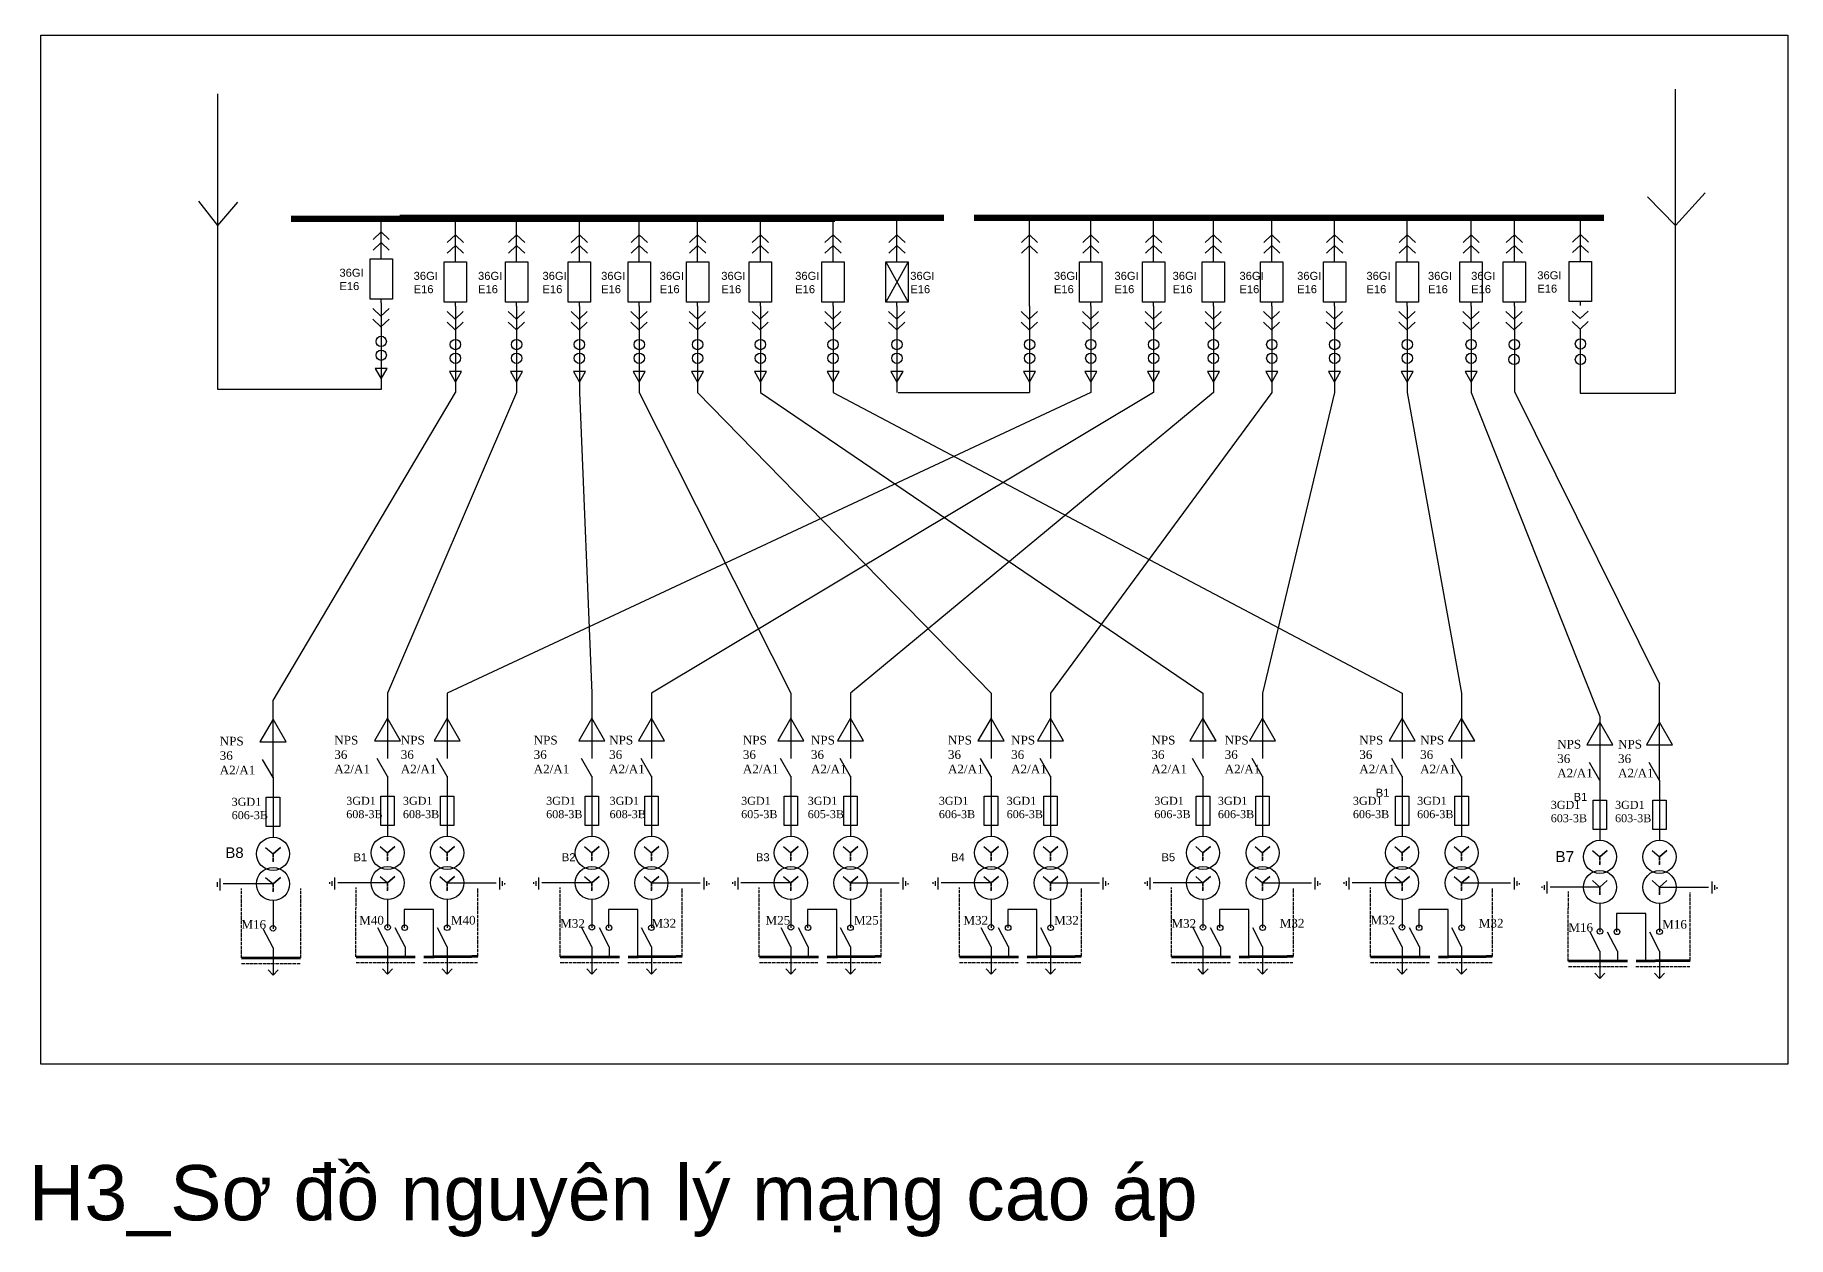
# Model space of a CAD drawing. Header units: inches. Extents: x 3841 to 42180, y -888 to 3732.
# Drawn here: x 15321 to 21514, y -622 to 3622 of the extents above; entities that cross this region are included whole.
import ezdxf

# ---------------------------------------------------------------- set-up
doc = ezdxf.new("R2010")
doc.units = ezdxf.units.IN
doc.header["$MEASUREMENT"] = 0
doc.linetypes.add('ACAD_ISO02W100', pattern=[15, 12, -3])
doc.linetypes.add('JIS_02_1.0', pattern=[2, 1, -1])
doc.layers.add('Layer2', color=1, linetype='JIS_02_1.0', lineweight=0)
doc.styles.get("Standard").update_dxf_attribs({"font": 'arial.ttf'})

msp = doc.modelspace()

# ---------------------------------------------------------------- linework, layer by layer
for p, q in [((15967.3, 3155.6), (15967.3, 3414.2)), ((21117.1, 2357.7), (21117.1, 3430.7)), ((15967.3, 2370.9), (15967.3, 3155.6)), ((15967.3, 2949.8), (15899.6, 3035.1)), ((21117.1, 2949.8), (21017.3, 3050.9)), ((21117.1, 2949.8), (21221.7, 3065.1)), ((15967.3, 2949.8), (16037.9, 3032.1)), ((16544.3, 2831.8), (16544.3, 2973.4)), ((16806.3, 2820.8), (16806.3, 2976.7)), ((17022.7, 2820.8), (17022.7, 2976.7)), ((17244.5, 2820.8), (17244.5, 2976.7)), ((17455.9, 2820.8), (17455.9, 2976.7)), ((17662.1, 2820.8), (17662.1, 2976.7)), ((17883.9, 2820.8), (17883.9, 2976.7)), ((18140.6, 2820.8), (18140.6, 2976.7)), ((18366.4, 2820.8), (18366.4, 2976.7)), ((18834.8, 2664.9), (18834.8, 2976.7)), ((19051.1, 2820.8), (19051.1, 2976.7)), ((19272.9, 2820.8), (19272.9, 2976.7)), ((19484.3, 2820.8), (19484.3, 2976.7)), ((19690.5, 2820.8), (19690.5, 2976.7)), ((19912.4, 2820.8), (19912.4, 2976.7)), ((20169, 2820.8), (20169, 2976.7)), ((20394.8, 2820.8), (20394.8, 2976.7)), ((20547.4, 2820.8), (20547.4, 2976.7)), ((20781, 2822.8), (20781, 2978.7)), ((16544.3, 2927.1), (16515.6, 2900.3)), ((16544.3, 2927.1), (16572.9, 2900.3)), ((16806.3, 2916.1), (16777.7, 2889.3)), ((16806.3, 2916.1), (16835, 2889.3)), ((17022.7, 2916.1), (16994, 2889.3)), ((17022.7, 2916.1), (17051.3, 2889.3)), ((17244.5, 2916.1), (17215.8, 2889.3)), ((17244.5, 2916.1), (17273.1, 2889.3)), ((17455.9, 2916.1), (17427.2, 2889.3)), ((17455.9, 2916.1), (17484.5, 2889.3)), ((17662.1, 2916.1), (17633.5, 2889.3)), ((17662.1, 2916.1), (17690.8, 2889.3)), ((17883.9, 2916.1), (17855.3, 2889.3)), ((17883.9, 2916.1), (17912.6, 2889.3)), ((18140.6, 2916.1), (18112, 2889.3)), ((18140.6, 2916.1), (18169.3, 2889.3)), ((18366.4, 2916.1), (18337.7, 2889.3)), ((18366.4, 2916.1), (18395, 2889.3)), ((18834.8, 2916.1), (18806.1, 2889.3)), ((18834.8, 2916.1), (18863.4, 2889.3)), ((19051.1, 2916.1), (19022.4, 2889.3)), ((19051.1, 2916.1), (19079.7, 2889.3)), ((19272.9, 2916.1), (19244.2, 2889.3)), ((19272.9, 2916.1), (19301.5, 2889.3)), ((19484.3, 2916.1), (19455.7, 2889.3)), ((19484.3, 2916.1), (19513, 2889.3)), ((19690.5, 2916.1), (19661.9, 2889.3)), ((19690.5, 2916.1), (19719.2, 2889.3)), ((19912.4, 2916.1), (19883.7, 2889.3)), ((19912.4, 2916.1), (19941, 2889.3)), ((20169, 2916.1), (20140.4, 2889.3)), ((20169, 2916.1), (20197.7, 2889.3)), ((20394.8, 2916.1), (20366.2, 2889.3)), ((20394.8, 2916.1), (20423.5, 2889.3)), ((20547.4, 2916.1), (20518.8, 2889.3)), ((20547.4, 2916.1), (20576.1, 2889.3)), ((20781, 2918.1), (20752.4, 2891.3)), ((20781, 2918.1), (20809.7, 2891.3)), ((16544.3, 2889.6), (16515.6, 2862.8)), ((16544.3, 2889.6), (16572.9, 2862.8)), ((16806.3, 2878.6), (16777.7, 2851.8)), ((16806.3, 2878.6), (16835, 2851.8)), ((17022.7, 2878.6), (16994, 2851.8)), ((17022.7, 2878.6), (17051.3, 2851.8)), ((17244.5, 2878.6), (17215.8, 2851.8)), ((17244.5, 2878.6), (17273.1, 2851.8)), ((17455.9, 2878.6), (17427.2, 2851.8)), ((17455.9, 2878.6), (17484.5, 2851.8)), ((17662.1, 2878.6), (17633.5, 2851.8)), ((17662.1, 2878.6), (17690.8, 2851.8)), ((17883.9, 2878.6), (17855.3, 2851.8)), ((17883.9, 2878.6), (17912.6, 2851.8)), ((18140.6, 2878.6), (18112, 2851.8)), ((18140.6, 2878.6), (18169.3, 2851.8)), ((18366.4, 2878.6), (18337.7, 2851.8)), ((18366.4, 2878.6), (18395, 2851.8)), ((18834.8, 2878.6), (18806.1, 2851.8)), ((18834.8, 2878.6), (18863.4, 2851.8)), ((19051.1, 2878.6), (19022.4, 2851.8)), ((19051.1, 2878.6), (19079.7, 2851.8)), ((19272.9, 2878.6), (19244.2, 2851.8)), ((19272.9, 2878.6), (19301.5, 2851.8)), ((19484.3, 2878.6), (19455.7, 2851.8)), ((19484.3, 2878.6), (19513, 2851.8)), ((19690.5, 2878.6), (19661.9, 2851.8)), ((19690.5, 2878.6), (19719.2, 2851.8)), ((19912.4, 2878.6), (19883.7, 2851.8)), ((19912.4, 2878.6), (19941, 2851.8)), ((20169, 2878.6), (20140.4, 2851.8)), ((20169, 2878.6), (20197.7, 2851.8)), ((20394.8, 2878.6), (20366.2, 2851.8)), ((20394.8, 2878.6), (20423.5, 2851.8)), ((20547.4, 2878.6), (20518.8, 2851.8)), ((20547.4, 2878.6), (20576.1, 2851.8)), ((20781, 2880.6), (20752.4, 2853.8)), ((20781, 2880.6), (20809.7, 2853.8)), ((18327, 2820.8), (18405.8, 2679.1)), ((18405.8, 2820.8), (18327, 2679.1)), ((16544.3, 2676), (16544.3, 2690.1)), ((16544.3, 2676), (16544.3, 2370.9)), ((16806.3, 2664.9), (16806.3, 2679.1)), ((16806.3, 2664.9), (16806.3, 2359.8)), ((17022.7, 2664.9), (17022.7, 2679.1)), ((17022.7, 2664.9), (17022.7, 2359.8)), ((17244.5, 2664.9), (17244.5, 2679.1)), ((17244.5, 2664.9), (17244.5, 2359.8)), ((17455.9, 2664.9), (17455.9, 2679.1)), ((17455.9, 2664.9), (17455.9, 2359.8)), ((17662.1, 2664.9), (17662.1, 2679.1)), ((17662.1, 2664.9), (17662.1, 2359.8)), ((17883.9, 2664.9), (17883.9, 2679.1)), ((17883.9, 2664.9), (17883.9, 2359.8)), ((18140.6, 2664.9), (18140.6, 2679.1)), ((18140.6, 2664.9), (18140.6, 2359.8)), ((18366.4, 2664.9), (18366.4, 2679.1)), ((18366.4, 2664.9), (18366.4, 2359.8)), ((18834.8, 2664.9), (18834.8, 2359.8)), ((19051.1, 2664.9), (19051.1, 2679.1)), ((19051.1, 2664.9), (19051.1, 2359.8)), ((19272.9, 2664.9), (19272.9, 2679.1)), ((19272.9, 2664.9), (19272.9, 2359.8)), ((19484.3, 2664.9), (19484.3, 2679.1)), ((19484.3, 2664.9), (19484.3, 2359.8)), ((19690.5, 2664.9), (19690.5, 2679.1)), ((19690.5, 2664.9), (19690.5, 2359.8)), ((19912.4, 2664.9), (19912.4, 2679.1)), ((19912.4, 2664.9), (19912.4, 2359.8)), ((20169, 2664.9), (20169, 2679.1)), ((20169, 2664.9), (20169, 2359.8)), ((20394.8, 2664.9), (20394.8, 2679.1)), ((20394.8, 2664.9), (20394.8, 2359.8)), ((20547.4, 2664.9), (20547.4, 2679.1)), ((20547.4, 2664.9), (20547.4, 2363.1)), ((20781, 2667), (20781, 2681.1)), ((16543.4, 2629.9), (16514.7, 2656.7)), ((16543.4, 2592.4), (16514.7, 2619.2)), ((16543.4, 2629.9), (16572, 2656.7)), ((16543.4, 2592.4), (16572, 2619.2)), ((16805.4, 2618.9), (16776.8, 2645.7)), ((16805.4, 2581.4), (16776.8, 2608.2)), ((16805.4, 2618.9), (16834.1, 2645.7)), ((16805.4, 2581.4), (16834.1, 2608.2)), ((17021.8, 2618.9), (16993.1, 2645.7)), ((17021.8, 2581.4), (16993.1, 2608.2)), ((17021.8, 2618.9), (17050.4, 2645.7)), ((17021.8, 2581.4), (17050.4, 2608.2)), ((17243.6, 2618.9), (17214.9, 2645.7)), ((17243.6, 2581.4), (17214.9, 2608.2)), ((17243.6, 2618.9), (17272.2, 2645.7)), ((17243.6, 2581.4), (17272.2, 2608.2)), ((17455, 2618.9), (17426.3, 2645.7)), ((17455, 2581.4), (17426.3, 2608.2)), ((17455, 2618.9), (17483.6, 2645.7)), ((17455, 2581.4), (17483.6, 2608.2)), ((17661.2, 2618.9), (17632.6, 2645.7)), ((17661.2, 2581.4), (17632.6, 2608.2)), ((17661.2, 2618.9), (17689.9, 2645.7)), ((17661.2, 2581.4), (17689.9, 2608.2)), ((17883, 2618.9), (17854.4, 2645.7)), ((17883, 2581.4), (17854.4, 2608.2)), ((17883, 2618.9), (17911.7, 2645.7)), ((17883, 2581.4), (17911.7, 2608.2)), ((18139.7, 2618.9), (18111.1, 2645.7)), ((18139.7, 2581.4), (18111.1, 2608.2)), ((18139.7, 2618.9), (18168.4, 2645.7)), ((18139.7, 2581.4), (18168.4, 2608.2)), ((18365.5, 2618.9), (18336.8, 2645.7)), ((18365.5, 2581.4), (18336.8, 2608.2)), ((18365.5, 2618.9), (18394.1, 2645.7)), ((18365.5, 2581.4), (18394.1, 2608.2)), ((18833.9, 2618.9), (18805.2, 2645.7)), ((18833.9, 2581.4), (18805.2, 2608.2)), ((18833.9, 2618.9), (18862.5, 2645.7)), ((18833.9, 2581.4), (18862.5, 2608.2)), ((19050.2, 2618.9), (19021.5, 2645.7)), ((19050.2, 2581.4), (19021.5, 2608.2)), ((19050.2, 2618.9), (19078.8, 2645.7)), ((19050.2, 2581.4), (19078.8, 2608.2)), ((19272, 2618.9), (19243.3, 2645.7)), ((19272, 2581.4), (19243.3, 2608.2)), ((19272, 2618.9), (19300.6, 2645.7)), ((19272, 2581.4), (19300.6, 2608.2)), ((19483.4, 2618.9), (19454.8, 2645.7)), ((19483.4, 2581.4), (19454.8, 2608.2)), ((19483.4, 2618.9), (19512.1, 2645.7)), ((19483.4, 2581.4), (19512.1, 2608.2)), ((19689.6, 2618.9), (19661, 2645.7)), ((19689.6, 2581.4), (19661, 2608.2)), ((19689.6, 2618.9), (19718.3, 2645.7)), ((19689.6, 2581.4), (19718.3, 2608.2)), ((19911.5, 2618.9), (19882.8, 2645.7)), ((19911.5, 2581.4), (19882.8, 2608.2)), ((19911.5, 2618.9), (19940.1, 2645.7)), ((19911.5, 2581.4), (19940.1, 2608.2)), ((20168.1, 2618.9), (20139.5, 2645.7)), ((20168.1, 2581.4), (20139.5, 2608.2)), ((20168.1, 2618.9), (20196.8, 2645.7)), ((20168.1, 2581.4), (20196.8, 2608.2)), ((20393.9, 2618.9), (20365.3, 2645.7)), ((20393.9, 2581.4), (20365.3, 2608.2)), ((20393.9, 2618.9), (20422.6, 2645.7)), ((20393.9, 2581.4), (20422.6, 2608.2)), ((20546.5, 2618.9), (20517.9, 2645.7)), ((20546.5, 2581.4), (20517.9, 2608.2)), ((20546.5, 2618.9), (20575.2, 2645.7)), ((20546.5, 2581.4), (20575.2, 2608.2)), ((20780.1, 2620.9), (20751.5, 2647.7)), ((20780.1, 2583.4), (20751.5, 2610.2)), ((20780.1, 2620.9), (20808.8, 2647.7)), ((20780.1, 2583.4), (20808.8, 2610.2)), ((20780.1, 2583.4), (20780.1, 2357.7)), ((16544.3, 2370.9), (15967.3, 2370.9)), ((16162.1, 1271.9), (16806.3, 2359.8)), ((17022.7, 2359.8), (16567, 1297.8)), ((19051.1, 2359.8), (16777.5, 1297.8)), ((17244.5, 2359.8), (17288.4, 1297.8)), ((17455.9, 2359.8), (17991.6, 1297.8)), ((19272.9, 2359.8), (17498.9, 1297.8)), ((17662.1, 2359.8), (18698.7, 1297.8)), ((17883.9, 2359.8), (19447.5, 1297.8)), ((18140.6, 2359.8), (20150.8, 1297.8)), ((19484.3, 2359.8), (18202.1, 1297.8)), ((18370.1, 2359.8), (18834.8, 2359.8)), ((19690.5, 2359.8), (18909.2, 1297.8)), ((19912.4, 2359.8), (19658.1, 1297.8)), ((20169, 2359.8), (20361.3, 1297.8)), ((20394.8, 2359.8), (20832.3, 1259.9)), ((20547.4, 2363.1), (21060.4, 1331.5)), ((20780.1, 2357.7), (21117.1, 2357.7)), ((21060.4, 990), (21060.4, 1331.5)), ((16162.1, 1000.8), (16162.1, 1271.9)), ((16567, 1297.8), (16567, 1068)), ((16777.5, 1297.8), (16777.5, 1068)), ((17288.4, 1297.8), (17288.4, 1068)), ((17498.9, 1297.8), (17498.9, 1068)), ((17991.6, 1297.8), (17991.6, 1068)), ((18202.1, 1297.8), (18202.1, 1068)), ((18698.7, 1297.8), (18698.7, 1068)), ((18909.2, 1297.8), (18909.2, 1068)), ((19447.5, 1297.8), (19447.5, 1068)), ((19658.1, 1297.8), (19658.1, 1068)), ((20150.8, 1297.8), (20150.8, 1068)), ((20361.3, 1297.8), (20361.3, 1068)), ((20832.3, 1259.9), (20849.9, 1215.8)), ((20849.9, 1215.8), (20849.9, 816.8)), ((16162.1, 1000.8), (16125.4, 1064.5)), ((16162.1, 1064.5), (16162.1, 1064.5)), ((16567, 1004.3), (16530.3, 1068)), ((16567, 1068), (16567, 1068)), ((16777.5, 1004.3), (16740.8, 1068)), ((16777.5, 1068), (16777.5, 1068)), ((17288.4, 1004.3), (17251.7, 1068)), ((17288.4, 1068), (17288.4, 1068)), ((17498.9, 1004.3), (17462.2, 1068)), ((17498.9, 1068), (17498.9, 1068)), ((17991.6, 1004.3), (17954.9, 1068)), ((17991.6, 1068), (17991.6, 1068)), ((18202.1, 1004.3), (18165.5, 1068)), ((18202.1, 1068), (18202.1, 1068)), ((18698.7, 1004.3), (18662, 1068)), ((18698.7, 1068), (18698.7, 1068)), ((18909.2, 1004.3), (18872.5, 1068)), ((18909.2, 1068), (18909.2, 1068)), ((19447.5, 1004.3), (19410.9, 1068)), ((19447.5, 1068), (19447.5, 1068)), ((19658.1, 1004.3), (19621.4, 1068)), ((19658.1, 1068), (19658.1, 1068)), ((20150.8, 1004.3), (20114.1, 1068)), ((20150.8, 1068), (20150.8, 1068)), ((20361.3, 1004.3), (20324.6, 1068)), ((20361.3, 1068), (20361.3, 1068)), ((20849.9, 990), (20813.2, 1053.6)), ((20849.9, 1053.6), (20849.9, 1053.6)), ((21060.4, 990), (21023.7, 1053.6)), ((21060.4, 1053.6), (21060.4, 1053.6)), ((16162.1, 1002.2), (16162.1, 789.5)), ((16162.1, 1000.8), (16162.1, 1000.8)), ((16567, 1005.7), (16567, 793)), ((16567, 1004.3), (16567, 1004.3)), ((16777.5, 1005.7), (16777.5, 793)), ((16777.5, 1004.3), (16777.5, 1004.3)), ((17288.4, 1005.7), (17288.4, 793)), ((17288.4, 1004.3), (17288.4, 1004.3)), ((17498.9, 1005.7), (17498.9, 793)), ((17498.9, 1004.3), (17498.9, 1004.3)), ((17991.6, 1005.7), (17991.6, 793)), ((17991.6, 1004.3), (17991.6, 1004.3)), ((18202.1, 1005.7), (18202.1, 793)), ((18202.1, 1004.3), (18202.1, 1004.3)), ((18698.7, 1005.7), (18698.7, 793)), ((18698.7, 1004.3), (18698.7, 1004.3)), ((18909.2, 1005.7), (18909.2, 793)), ((18909.2, 1004.3), (18909.2, 1004.3)), ((19447.5, 1005.7), (19447.5, 793)), ((19447.5, 1004.3), (19447.5, 1004.3)), ((19658.1, 1005.7), (19658.1, 793)), ((19658.1, 1004.3), (19658.1, 1004.3)), ((20150.8, 1005.7), (20150.8, 793)), ((20150.8, 1004.3), (20150.8, 1004.3)), ((20361.3, 1005.7), (20361.3, 793)), ((20361.3, 1004.3), (20361.3, 1004.3)), ((20849.9, 991.3), (20849.9, 778.6)), ((21060.4, 991.3), (21060.4, 778.6)), ((20849.9, 990), (20849.9, 990)), ((21060.4, 990), (21060.4, 990)), ((16136.1, 753.6), (16162.1, 731)), ((16162.1, 731), (16188, 753.6)), ((16188, 753.6), (16162.1, 731)), ((16541, 757.1), (16567, 734.5)), ((16567, 734.5), (16592.9, 757.1)), ((16592.9, 757.1), (16567, 734.5)), ((16751.3, 757.1), (16777.3, 734.5)), ((16777.3, 734.5), (16803.2, 757.1)), ((16803.2, 757.1), (16777.3, 734.5)), ((17262.4, 757.1), (17288.4, 734.5)), ((17288.4, 734.5), (17314.3, 757.1)), ((17314.3, 757.1), (17288.4, 734.5)), ((17472.7, 757.1), (17498.6, 734.5)), ((17498.6, 734.5), (17524.6, 757.1)), ((17524.6, 757.1), (17498.6, 734.5)), ((17965.7, 757.1), (17991.6, 734.5)), ((17991.6, 734.5), (18017.6, 757.1)), ((18017.6, 757.1), (17991.6, 734.5)), ((18175.9, 757.1), (18201.9, 734.5)), ((18201.9, 734.5), (18227.9, 757.1)), ((18227.9, 757.1), (18201.9, 734.5)), ((18672.7, 757.1), (18698.7, 734.5)), ((18698.7, 734.5), (18724.6, 757.1)), ((18724.6, 757.1), (18698.7, 734.5)), ((18883, 757.1), (18909, 734.5)), ((18909, 734.5), (18934.9, 757.1)), ((18934.9, 757.1), (18909, 734.5)), ((19421.6, 757.1), (19447.5, 734.5)), ((19447.5, 734.5), (19473.5, 757.1)), ((19473.5, 757.1), (19447.5, 734.5)), ((19631.9, 757.1), (19657.8, 734.5)), ((19657.8, 734.5), (19683.8, 757.1)), ((19683.8, 757.1), (19657.8, 734.5)), ((20124.8, 757.1), (20150.8, 734.5)), ((20150.8, 734.5), (20176.7, 757.1)), ((20176.7, 757.1), (20150.8, 734.5)), ((20335.1, 757.1), (20361.1, 734.5)), ((20361.1, 734.5), (20387, 757.1)), ((20387, 757.1), (20361.1, 734.5)), ((20823.9, 742.7), (20849.9, 720.2)), ((20849.9, 720.2), (20875.8, 742.7)), ((20875.8, 742.7), (20849.9, 720.2)), ((21034.2, 742.7), (21060.2, 720.2)), ((21060.2, 720.2), (21086.1, 742.7)), ((21086.1, 742.7), (21060.2, 720.2)), ((15964.6, 631), (15964.6, 614.6)), ((15974.2, 643.9), (15974.2, 601.6)), ((16050.4, 624.6), (15985.7, 624.6)), ((16162.1, 624.5), (16050.4, 624.6)), ((16136.1, 647), (16162.1, 624.5)), ((16162.1, 624.5), (16188, 647)), ((16188, 647), (16162.1, 624.5)), ((16361.2, 630.5), (16361.2, 625.3)), ((16369.5, 634.5), (16369.5, 618.1)), ((16379.1, 647.4), (16379.1, 605.1)), ((16455.3, 628.1), (16390.6, 628.1)), ((16567, 628), (16455.3, 628.1)), ((16541, 650.5), (16567, 628)), ((16567, 628), (16592.9, 650.5)), ((16592.9, 650.5), (16567, 628)), ((16751.5, 650.5), (16777.5, 628)), ((16777.5, 628), (16803.5, 650.5)), ((16803.5, 650.5), (16777.5, 628)), ((16777.5, 628), (16886.2, 628)), ((16886.2, 628), (16949.9, 628)), ((16963.5, 605.1), (16963.5, 647.4)), ((16973.1, 618.1), (16973.1, 634.5)), ((16981.4, 622.1), (16981.4, 627.3)), ((17082.6, 630.5), (17082.6, 625.3)), ((17090.9, 634.5), (17090.9, 618.1)), ((17100.5, 647.4), (17100.5, 605.1)), ((17176.7, 628.1), (17112, 628.1)), ((17288.4, 628), (17176.7, 628.1)), ((17262.4, 650.5), (17288.4, 628)), ((17288.4, 628), (17314.3, 650.5)), ((17314.3, 650.5), (17288.4, 628)), ((17472.9, 650.5), (17498.9, 628)), ((17498.9, 628), (17524.8, 650.5)), ((17524.8, 650.5), (17498.9, 628)), ((17498.9, 628), (17607.6, 628)), ((17607.6, 628), (17671.3, 628)), ((17684.9, 605.1), (17684.9, 647.4)), ((17694.5, 618.1), (17694.5, 634.5)), ((17702.8, 622.1), (17702.8, 627.3)), ((17785.8, 630.5), (17785.8, 625.3)), ((17794.1, 634.5), (17794.1, 618.1)), ((17803.7, 647.4), (17803.7, 605.1)), ((17879.9, 628.1), (17815.3, 628.1)), ((17991.6, 628), (17879.9, 628.1)), ((17965.7, 650.5), (17991.6, 628)), ((17991.6, 628), (18017.6, 650.5)), ((18017.6, 650.5), (17991.6, 628)), ((18176.2, 650.5), (18202.1, 628)), ((18202.1, 628), (18228.1, 650.5)), ((18228.1, 650.5), (18202.1, 628)), ((18202.1, 628), (18310.9, 628)), ((18310.9, 628), (18374.6, 628)), ((18388.2, 605.1), (18388.2, 647.4)), ((18397.8, 618.1), (18397.8, 634.5)), ((18406.1, 622.1), (18406.1, 627.3)), ((18492.9, 630.5), (18492.9, 625.3)), ((18501.2, 634.5), (18501.2, 618.1)), ((18510.8, 647.4), (18510.8, 605.1)), ((18587, 628.1), (18522.3, 628.1)), ((18698.7, 628), (18587, 628.1)), ((18672.7, 650.5), (18698.7, 628)), ((18698.7, 628), (18724.6, 650.5)), ((18724.6, 650.5), (18698.7, 628)), ((18883.2, 650.5), (18909.2, 628)), ((18909.2, 628), (18935.2, 650.5)), ((18935.2, 650.5), (18909.2, 628)), ((18909.2, 628), (19017.9, 628)), ((19017.9, 628), (19081.6, 628)), ((19095.2, 605.1), (19095.2, 647.4)), ((19104.8, 618.1), (19104.8, 634.5)), ((19113.1, 622.1), (19113.1, 627.3)), ((19241.8, 630.5), (19241.8, 625.3)), ((19250.1, 634.5), (19250.1, 618.1)), ((19259.7, 647.4), (19259.7, 605.1)), ((19335.9, 628.1), (19271.2, 628.1)), ((19447.5, 628), (19335.9, 628.1)), ((19421.6, 650.5), (19447.5, 628)), ((19447.5, 628), (19473.5, 650.5)), ((19473.5, 650.5), (19447.5, 628)), ((19632.1, 650.5), (19658.1, 628)), ((19658.1, 628), (19684, 650.5)), ((19684, 650.5), (19658.1, 628)), ((19658.1, 628), (19766.8, 628)), ((19766.8, 628), (19830.5, 628)), ((19844.1, 605.1), (19844.1, 647.4)), ((19853.7, 618.1), (19853.7, 634.5)), ((19862, 622.1), (19862, 627.3)), ((19945, 630.5), (19945, 625.3)), ((19953.3, 634.5), (19953.3, 618.1)), ((19962.9, 647.4), (19962.9, 605.1)), ((20039.1, 628.1), (19974.4, 628.1)), ((20150.8, 628), (20039.1, 628.1)), ((20124.8, 650.5), (20150.8, 628)), ((20150.8, 628), (20176.7, 650.5)), ((20176.7, 650.5), (20150.8, 628)), ((20335.4, 650.5), (20361.3, 628)), ((20361.3, 628), (20387.3, 650.5)), ((20387.3, 650.5), (20361.3, 628)), ((20361.3, 628), (20470.1, 628)), ((20470.1, 628), (20533.7, 628)), ((20547.4, 605.1), (20547.4, 647.4)), ((20556.9, 618.1), (20556.9, 634.5)), ((20565.2, 622.1), (20565.2, 627.3)), ((20652.4, 620.1), (20652.4, 603.7)), ((20662, 633.1), (20662, 590.8)), ((20823.9, 636.2), (20849.9, 613.6)), ((20849.9, 613.6), (20875.8, 636.2)), ((20875.8, 636.2), (20849.9, 613.6)), ((21034.4, 636.2), (21060.4, 613.6)), ((21060.4, 613.6), (21086.4, 636.2)), ((21086.4, 636.2), (21060.4, 613.6)), ((21246.4, 590.8), (21246.4, 633.1)), ((21256, 603.7), (21256, 620.1)), ((16162.1, 566), (16162.1, 466.6)), ((16567, 569.5), (16567, 470.1)), ((16777.5, 569.5), (16777.5, 470.1)), ((17288.4, 569.5), (17288.4, 470.1)), ((17498.9, 569.5), (17498.9, 470.1)), ((17991.6, 569.5), (17991.6, 470.1)), ((18202.1, 569.5), (18202.1, 470.1)), ((18698.7, 569.5), (18698.7, 470.1)), ((18909.2, 569.5), (18909.2, 470.1)), ((19447.5, 569.5), (19447.5, 470.1)), ((19658.1, 569.5), (19658.1, 470.1)), ((20150.8, 569.5), (20150.8, 470.1)), ((20361.3, 569.5), (20361.3, 470.1)), ((20644.1, 616.1), (20644.1, 610.9)), ((20738.2, 613.7), (20673.5, 613.7)), ((20849.9, 613.6), (20738.2, 613.7)), ((21060.4, 613.6), (21169.1, 613.6)), ((21169.1, 613.6), (21232.8, 613.6)), ((21264.3, 607.7), (21264.3, 612.9)), ((16729.3, 534.8), (16625.8, 534.8)), ((16625.8, 534.8), (16625.8, 470.1)), ((16729.3, 366.9), (16729.3, 534.8)), ((17450.7, 534.8), (17347.2, 534.8)), ((17347.2, 534.8), (17347.2, 470.1)), ((17450.7, 366.9), (17450.7, 534.8)), ((18153.9, 534.8), (18050.4, 534.8)), ((18050.4, 534.8), (18050.4, 470.1)), ((18153.9, 366.9), (18153.9, 534.8)), ((18861, 534.8), (18757.5, 534.8)), ((18757.5, 534.8), (18757.5, 470.1)), ((18861, 366.9), (18861, 534.8)), ((19609.8, 534.8), (19506.3, 534.8)), ((19506.3, 534.8), (19506.3, 470.1)), ((19609.8, 366.9), (19609.8, 534.8)), ((20313.1, 534.8), (20209.6, 534.8)), ((20209.6, 534.8), (20209.6, 470.1)), ((20313.1, 366.9), (20313.1, 534.8)), ((20849.9, 555.2), (20849.9, 455.8)), ((21012.2, 520.4), (20908.7, 520.4)), ((20908.7, 520.4), (20908.7, 455.8)), ((21012.2, 352.5), (21012.2, 520.4)), ((21060.4, 555.2), (21060.4, 455.8)), ((16162.1, 398.6), (16127.2, 465.8)), ((16567, 402.1), (16532.1, 469.3)), ((16628.5, 402.1), (16593.6, 469.3)), ((16627.4, 470.1), (16627.4, 470.1)), ((16777.5, 402.1), (16742.6, 469.3)), ((16838, 470.1), (16838, 470.1)), ((17288.4, 402.1), (17253.5, 469.3)), ((17349.8, 402.1), (17314.9, 469.3)), ((17348.8, 470.1), (17348.8, 470.1)), ((17498.9, 402.1), (17464, 469.3)), ((17559.3, 470.1), (17559.3, 470.1)), ((17991.6, 402.1), (17956.7, 469.3)), ((18053.1, 402.1), (18018.2, 469.3)), ((18052.1, 470.1), (18052.1, 470.1)), ((18202.1, 402.1), (18167.2, 469.3)), ((18262.6, 470.1), (18262.6, 470.1)), ((18698.7, 402.1), (18663.8, 469.3)), ((18760.2, 402.1), (18725.3, 469.3)), ((18759.1, 470.1), (18759.1, 470.1)), ((18909.2, 402.1), (18874.3, 469.3)), ((18969.7, 470.1), (18969.7, 470.1)), ((19447.5, 402.1), (19412.6, 469.3)), ((19509, 402.1), (19474.1, 469.3)), ((19508, 470.1), (19508, 470.1)), ((19658.1, 402.1), (19623.2, 469.3)), ((19718.5, 470.1), (19718.5, 470.1)), ((20150.8, 402.1), (20115.9, 469.3)), ((20212.3, 402.1), (20177.4, 469.3)), ((20211.3, 470.1), (20211.3, 470.1)), ((20361.3, 402.1), (20326.4, 469.3)), ((20421.8, 470.1), (20421.8, 470.1)), ((20849.9, 387.7), (20815, 454.9)), ((20911.4, 387.7), (20876.5, 454.9)), ((20910.3, 455.8), (20910.3, 455.8)), ((21060.4, 387.7), (21025.5, 454.9)), ((21120.9, 455.8), (21120.9, 455.8)), ((16162.1, 398.6), (16162.1, 303.3)), ((16567, 402.1), (16567, 306.8)), ((16628.5, 402.1), (16628.5, 366.9)), ((16777.5, 402.1), (16777.5, 306.8)), ((17288.4, 402.1), (17288.4, 306.8)), ((17349.8, 402.1), (17349.8, 366.9)), ((17498.9, 402.1), (17498.9, 306.8)), ((17991.6, 402.1), (17991.6, 306.8)), ((18053.1, 402.1), (18053.1, 366.9)), ((18202.1, 402.1), (18202.1, 306.8)), ((18698.7, 402.1), (18698.7, 306.8)), ((18760.2, 402.1), (18760.2, 366.9)), ((18909.2, 402.1), (18909.2, 306.8)), ((19447.5, 402.1), (19447.5, 306.8)), ((19509, 402.1), (19509, 366.9)), ((19658.1, 402.1), (19658.1, 306.8)), ((20150.8, 402.1), (20150.8, 306.8)), ((20212.3, 402.1), (20212.3, 366.9)), ((20361.3, 402.1), (20361.3, 306.8)), ((20849.9, 387.7), (20849.9, 292.5)), ((20911.4, 387.7), (20911.4, 352.5)), ((21060.4, 387.7), (21060.4, 292.5)), ((16162.1, 302), (16144.4, 321)), ((16162.1, 302), (16179.8, 321)), ((16567, 305.5), (16549.3, 324.5)), ((16567, 305.5), (16584.7, 324.5)), ((16777.5, 305.5), (16759.8, 324.5)), ((16777.5, 305.5), (16795.2, 324.5)), ((17288.4, 305.5), (17270.7, 324.5)), ((17288.4, 305.5), (17306, 324.5)), ((17498.9, 305.5), (17481.2, 324.5)), ((17498.9, 305.5), (17516.6, 324.5)), ((17991.6, 305.5), (17973.9, 324.5)), ((17991.6, 305.5), (18009.3, 324.5)), ((18202.1, 305.5), (18184.5, 324.5)), ((18202.1, 305.5), (18219.8, 324.5)), ((18698.7, 305.5), (18681, 324.5)), ((18698.7, 305.5), (18716.3, 324.5)), ((18909.2, 305.5), (18891.5, 324.5)), ((18909.2, 305.5), (18926.9, 324.5)), ((19447.5, 305.5), (19429.9, 324.5)), ((19447.5, 305.5), (19465.2, 324.5)), ((19658.1, 305.5), (19640.4, 324.5)), ((19658.1, 305.5), (19675.7, 324.5)), ((20150.8, 305.5), (20133.1, 324.5)), ((20150.8, 305.5), (20168.5, 324.5)), ((20361.3, 305.5), (20343.6, 324.5)), ((20361.3, 305.5), (20379, 324.5)), ((20849.9, 291.2), (20832.2, 310.1)), ((20849.9, 291.2), (20867.5, 310.1)), ((21060.4, 291.2), (21042.7, 310.1)), ((21060.4, 291.2), (21078.1, 310.1))]:
    msp.add_line(p, q)
at = {"linetype": 'ACAD_ISO02W100'}
for p, q in [((16162.1, 731), (16162.1, 703.2)), ((16162.1, 703.2), (16162.1, 731)), ((16567, 734.5), (16567, 706.7)), ((16567, 706.7), (16567, 734.5)), ((16777.3, 734.5), (16777.3, 706.7)), ((16777.3, 706.7), (16777.3, 734.5)), ((17288.4, 734.5), (17288.4, 706.7)), ((17288.4, 706.7), (17288.4, 734.5)), ((17498.6, 734.5), (17498.6, 706.7)), ((17498.6, 706.7), (17498.6, 734.5)), ((17991.6, 734.5), (17991.6, 706.7)), ((17991.6, 706.7), (17991.6, 734.5)), ((18201.9, 734.5), (18201.9, 706.7)), ((18201.9, 706.7), (18201.9, 734.5)), ((18698.7, 734.5), (18698.7, 706.7)), ((18698.7, 706.7), (18698.7, 734.5)), ((18909, 734.5), (18909, 706.7)), ((18909, 706.7), (18909, 734.5)), ((19447.5, 734.5), (19447.5, 706.7)), ((19447.5, 706.7), (19447.5, 734.5)), ((19657.8, 734.5), (19657.8, 706.7)), ((19657.8, 706.7), (19657.8, 734.5)), ((20150.8, 734.5), (20150.8, 706.7)), ((20150.8, 706.7), (20150.8, 734.5)), ((20361.1, 734.5), (20361.1, 706.7)), ((20361.1, 706.7), (20361.1, 734.5)), ((20849.9, 720.2), (20849.9, 692.4)), ((20849.9, 692.4), (20849.9, 720.2)), ((21060.2, 720.2), (21060.2, 692.4)), ((21060.2, 692.4), (21060.2, 720.2)), ((16162.1, 624.5), (16162.1, 596.7)), ((16162.1, 596.7), (16162.1, 624.5)), ((16567, 628), (16567, 600.2)), ((16567, 600.2), (16567, 628)), ((16777.5, 628), (16777.5, 600.2)), ((16777.5, 600.2), (16777.5, 628)), ((17288.4, 628), (17288.4, 600.2)), ((17288.4, 600.2), (17288.4, 628)), ((17498.9, 628), (17498.9, 600.2)), ((17498.9, 600.2), (17498.9, 628)), ((17991.6, 628), (17991.6, 600.2)), ((17991.6, 600.2), (17991.6, 628)), ((18202.1, 628), (18202.1, 600.2)), ((18202.1, 600.2), (18202.1, 628)), ((18698.7, 628), (18698.7, 600.2)), ((18698.7, 600.2), (18698.7, 628)), ((18909.2, 628), (18909.2, 600.2)), ((18909.2, 600.2), (18909.2, 628)), ((19447.5, 628), (19447.5, 600.2)), ((19447.5, 600.2), (19447.5, 628)), ((19658.1, 628), (19658.1, 600.2)), ((19658.1, 600.2), (19658.1, 628)), ((20150.8, 628), (20150.8, 600.2)), ((20150.8, 600.2), (20150.8, 628)), ((20361.3, 628), (20361.3, 600.2)), ((20361.3, 600.2), (20361.3, 628)), ((16050.2, 363.4), (16050.4, 608.9)), ((16260.2, 363.4), (16260.4, 608.9)), ((16455.1, 366.9), (16455.3, 612.4)), ((16886.2, 368.6), (16886.2, 609.8)), ((17176.5, 366.9), (17176.7, 612.4)), ((17607.6, 368.6), (17607.6, 609.8)), ((17879.7, 366.9), (17879.9, 612.4)), ((18310.9, 368.6), (18310.9, 609.8)), ((18586.8, 366.9), (18587, 612.4)), ((19017.9, 368.6), (19017.9, 609.8)), ((19335.7, 366.9), (19335.9, 612.4)), ((19766.8, 368.6), (19766.8, 609.8)), ((20038.9, 366.9), (20039.1, 612.4)), ((20470.1, 368.6), (20470.1, 609.8)), ((20738, 352.5), (20738.2, 598.1)), ((20849.9, 613.6), (20849.9, 585.8)), ((20849.9, 585.8), (20849.9, 613.6)), ((21060.4, 613.6), (21060.4, 585.8)), ((21060.4, 585.8), (21060.4, 613.6)), ((21169.1, 354.2), (21169.1, 595.5)), ((16050.7, 344.1), (16260, 344.1)), ((16455.6, 347.6), (16664.9, 347.6)), ((16693.7, 347.6), (16884.8, 347.6)), ((17177, 347.6), (17386.3, 347.6)), ((17415.1, 347.6), (17606.2, 347.6)), ((17880.3, 347.6), (18089.6, 347.6)), ((18118.3, 347.6), (18309.4, 347.6)), ((18587.3, 347.6), (18796.6, 347.6)), ((18825.4, 347.6), (19016.5, 347.6)), ((19336.2, 347.6), (19545.5, 347.6)), ((19574.2, 347.6), (19765.4, 347.6)), ((20039.5, 347.6), (20248.7, 347.6)), ((20277.5, 347.6), (20468.6, 347.6)), ((20738.5, 333.2), (20947.8, 333.2)), ((20976.6, 333.2), (21167.7, 333.2))]:
    msp.add_line(p, q, dxfattribs=at)
for points in [[(15341.4, 3622.1), (21514, 3622.1), (21514, -11.6), (15341.4, -11.6)], [(16504.9, 2831.8), (16583.7, 2831.8), (16583.7, 2690.1), (16504.9, 2690.1)], [(16766.9, 2820.8), (16845.7, 2820.8), (16845.7, 2679.1), (16766.9, 2679.1)], [(16983.3, 2820.8), (17062.1, 2820.8), (17062.1, 2679.1), (16983.3, 2679.1)], [(17205.1, 2820.8), (17283.9, 2820.8), (17283.9, 2679.1), (17205.1, 2679.1)], [(17416.5, 2820.8), (17495.3, 2820.8), (17495.3, 2679.1), (17416.5, 2679.1)], [(17622.7, 2820.8), (17701.5, 2820.8), (17701.5, 2679.1), (17622.7, 2679.1)], [(17844.5, 2820.8), (17923.3, 2820.8), (17923.3, 2679.1), (17844.5, 2679.1)], [(18101.2, 2820.8), (18180, 2820.8), (18180, 2679.1), (18101.2, 2679.1)], [(18327, 2820.8), (18405.8, 2820.8), (18405.8, 2679.1), (18327, 2679.1)], [(19011.7, 2820.8), (19090.5, 2820.8), (19090.5, 2679.1), (19011.7, 2679.1)], [(19233.5, 2820.8), (19312.3, 2820.8), (19312.3, 2679.1), (19233.5, 2679.1)], [(19444.9, 2820.8), (19523.7, 2820.8), (19523.7, 2679.1), (19444.9, 2679.1)], [(19651.1, 2820.8), (19729.9, 2820.8), (19729.9, 2679.1), (19651.1, 2679.1)], [(19872.9, 2820.8), (19951.8, 2820.8), (19951.8, 2679.1), (19872.9, 2679.1)], [(20129.6, 2820.8), (20208.4, 2820.8), (20208.4, 2679.1), (20129.6, 2679.1)], [(20355.4, 2820.8), (20434.2, 2820.8), (20434.2, 2679.1), (20355.4, 2679.1)], [(20508, 2820.8), (20586.8, 2820.8), (20586.8, 2679.1), (20508, 2679.1)], [(20741.6, 2822.8), (20820.4, 2822.8), (20820.4, 2681.1), (20741.6, 2681.1)], [(16544.3, 2407.7), (16565.6, 2444.7), (16522.9, 2444.7)], [(16806.3, 2396.7), (16827.7, 2433.6), (16785, 2433.6)], [(17022.7, 2396.7), (17044, 2433.6), (17001.3, 2433.6)], [(17244.5, 2396.7), (17265.8, 2433.6), (17223.1, 2433.6)], [(17455.9, 2396.7), (17477.2, 2433.6), (17434.6, 2433.6)], [(17662.1, 2396.7), (17683.4, 2433.6), (17640.8, 2433.6)], [(17883.9, 2396.7), (17905.3, 2433.6), (17862.6, 2433.6)], [(18140.6, 2396.7), (18161.9, 2433.6), (18119.3, 2433.6)], [(18366.4, 2396.7), (18387.7, 2433.6), (18345.1, 2433.6)], [(18834.8, 2396.7), (18856.1, 2433.6), (18813.4, 2433.6)], [(19051.1, 2396.7), (19072.4, 2433.6), (19029.7, 2433.6)], [(19272.9, 2396.7), (19294.2, 2433.6), (19251.6, 2433.6)], [(19484.3, 2396.7), (19505.6, 2433.6), (19463, 2433.6)], [(19690.5, 2396.7), (19711.9, 2433.6), (19669.2, 2433.6)], [(19912.4, 2396.7), (19933.7, 2433.6), (19891, 2433.6)], [(20169, 2396.7), (20190.4, 2433.6), (20147.7, 2433.6)], [(20394.8, 2396.7), (20416.1, 2433.6), (20373.5, 2433.6)], [(16162.1, 1206.7), (16116, 1127), (16208.1, 1127)], [(16567, 1210.2), (16520.9, 1130.5), (16613, 1130.5)], [(16777.5, 1210.2), (16731.5, 1130.5), (16823.6, 1130.5)], [(17288.4, 1210.2), (17242.3, 1130.5), (17334.4, 1130.5)], [(17498.9, 1210.2), (17452.8, 1130.5), (17544.9, 1130.5)], [(17991.6, 1210.2), (17945.6, 1130.5), (18037.7, 1130.5)], [(18202.1, 1210.2), (18156.1, 1130.5), (18248.2, 1130.5)], [(18698.7, 1210.2), (18652.6, 1130.5), (18744.7, 1130.5)], [(18909.2, 1210.2), (18863.1, 1130.5), (18955.2, 1130.5)], [(19447.5, 1210.2), (19401.5, 1130.5), (19493.6, 1130.5)], [(19658.1, 1210.2), (19612, 1130.5), (19704.1, 1130.5)], [(20150.8, 1210.2), (20104.7, 1130.5), (20196.8, 1130.5)], [(20361.3, 1210.2), (20315.3, 1130.5), (20407.4, 1130.5)], [(20849.9, 1195.9), (20803.8, 1116.1), (20895.9, 1116.1)], [(21060.4, 1195.9), (21014.3, 1116.1), (21106.4, 1116.1)], [(16138.4, 931.2), (16185.7, 931.2), (16185.7, 827.6), (16138.4, 827.6)], [(16543.3, 934.7), (16590.6, 934.7), (16590.6, 831.1), (16543.3, 831.1)], [(16753.9, 934.7), (16801.2, 934.7), (16801.2, 831.1), (16753.9, 831.1)], [(17264.7, 934.7), (17312, 934.7), (17312, 831.1), (17264.7, 831.1)], [(17475.2, 934.7), (17522.5, 934.7), (17522.5, 831.1), (17475.2, 831.1)], [(17968, 934.7), (18015.3, 934.7), (18015.3, 831.1), (17968, 831.1)], [(18178.5, 934.7), (18225.8, 934.7), (18225.8, 831.1), (18178.5, 831.1)], [(18675, 934.7), (18722.3, 934.7), (18722.3, 831.1), (18675, 831.1)], [(18885.5, 934.7), (18932.8, 934.7), (18932.8, 831.1), (18885.5, 831.1)], [(19423.9, 934.7), (19471.2, 934.7), (19471.2, 831.1), (19423.9, 831.1)], [(19634.4, 934.7), (19681.7, 934.7), (19681.7, 831.1), (19634.4, 831.1)], [(20127.1, 934.7), (20174.4, 934.7), (20174.4, 831.1), (20127.1, 831.1)], [(20337.7, 934.7), (20385, 934.7), (20385, 831.1), (20337.7, 831.1)], [(20826.2, 920.4), (20873.5, 920.4), (20873.5, 816.8), (20826.2, 816.8)], [(21036.7, 920.4), (21084, 920.4), (21084, 816.8), (21036.7, 816.8)]]:
    msp.add_lwpolyline(points, close=True)
for points, const_width in [([(16225.6, 2973.4), (18148, 2973.4)], 22.6), ([(16609.9, 2976.7), (18532.4, 2976.7)], 22.6), ([(18638.4, 2976.7), (20560.8, 2976.7)], 22.6), ([(18941.8, 2976.7), (20864.2, 2976.7)], 22.6), ([(16455.1, 366.9), (16665.1, 366.9)], 9.42), ([(16694.6, 366.9), (16886.2, 368.6)], 9.42), ([(17176.5, 366.9), (17386.4, 366.9)], 9.42), ([(17415.9, 366.9), (17607.6, 368.6)], 9.42), ([(17879.7, 366.9), (18089.7, 366.9)], 9.42), ([(18119.2, 366.9), (18310.9, 368.6)], 9.42), ([(18586.8, 366.9), (18796.8, 366.9)], 9.42), ([(18826.2, 366.9), (19017.9, 368.6)], 9.42), ([(19335.7, 366.9), (19545.6, 366.9)], 9.42), ([(19575.1, 366.9), (19766.8, 368.6)], 9.42), ([(20038.9, 366.9), (20248.9, 366.9)], 9.42), ([(20278.4, 366.9), (20470.1, 368.6)], 9.42), ([(16050.2, 363.4), (16260.2, 363.4)], 9.42), ([(20738, 352.5), (20948, 352.5)], 9.42), ([(20977.4, 352.5), (21169.1, 354.2)], 9.42)]:
    msp.add_lwpolyline(points, dxfattribs=dict(const_width=const_width))
for centre, radius in [((16544.3, 2540.3), 18.3), ((16806.3, 2529.3), 18.3), ((17022.7, 2529.3), 18.3), ((17244.5, 2529.3), 18.3), ((17455.9, 2529.3), 18.3), ((17662.1, 2529.3), 18.3), ((17883.9, 2529.3), 18.3), ((18140.6, 2529.3), 18.3), ((18366.4, 2529.3), 18.3), ((18834.8, 2529.3), 18.3), ((19051.1, 2529.3), 18.3), ((19272.9, 2529.3), 18.3), ((19484.3, 2529.3), 18.3), ((19690.5, 2529.3), 18.3), ((19912.4, 2529.3), 18.3), ((20169, 2529.3), 18.3), ((20394.8, 2529.3), 18.3), ((20547.4, 2529.3), 18.3), ((20781, 2531.3), 18.3), ((16544.3, 2491.7), 18.3), ((16806.3, 2480.7), 18.3), ((17022.7, 2480.7), 18.3), ((17244.5, 2480.7), 18.3), ((17455.9, 2480.7), 18.3), ((17662.1, 2480.7), 18.3), ((17883.9, 2480.7), 18.3), ((18140.6, 2480.7), 18.3), ((18366.4, 2480.7), 18.3), ((18834.8, 2480.7), 18.3), ((19051.1, 2480.7), 18.3), ((19272.9, 2480.7), 18.3), ((19484.3, 2480.7), 18.3), ((19690.5, 2480.7), 18.3), ((19912.4, 2480.7), 18.3), ((20169, 2480.7), 18.3), ((20394.8, 2480.7), 18.3), ((20546.3, 2476.9), 18.3), ((20781, 2476.9), 18.3), ((16162.1, 731), 58.5), ((16567, 734.5), 58.5), ((16777.5, 734.5), 58.5), ((17288.4, 734.5), 58.5), ((17498.9, 734.5), 58.5), ((17991.6, 734.5), 58.5), ((18202.1, 734.5), 58.5), ((18698.7, 734.5), 58.5), ((18909.2, 734.5), 58.5), ((19447.5, 734.5), 58.5), ((19658.1, 734.5), 58.5), ((20150.8, 734.5), 58.5), ((20361.3, 734.5), 58.5), ((20849.9, 720.2), 58.5), ((21060.4, 720.2), 58.5), ((16162.1, 624.5), 58.5), ((16567, 628), 58.5), ((16777.5, 628), 58.5), ((17288.4, 628), 58.5), ((17498.9, 628), 58.5), ((17991.6, 628), 58.5), ((18202.1, 628), 58.5), ((18698.7, 628), 58.5), ((18909.2, 628), 58.5), ((19447.5, 628), 58.5), ((19658.1, 628), 58.5), ((20150.8, 628), 58.5), ((20361.3, 628), 58.5), ((20849.9, 613.6), 58.5), ((21060.4, 613.6), 58.5), ((16162.1, 467.9), 9.84), ((16567, 471.4), 9.84), ((16627.4, 469.9), 9.84), ((16777.5, 470.1), 9.84), ((17288.4, 471.4), 9.84), ((17348.8, 469.9), 9.84), ((17498.9, 470.1), 9.84), ((17991.6, 471.4), 9.84), ((18052.1, 469.9), 9.84), ((18202.1, 470.1), 9.84), ((18698.7, 471.4), 9.84), ((18759.1, 469.9), 9.84), ((18909.2, 470.1), 9.84), ((19447.5, 471.4), 9.84), ((19508, 469.9), 9.84), ((19658.1, 470.1), 9.84), ((20150.8, 471.4), 9.84), ((20211.3, 469.9), 9.84), ((20361.3, 470.1), 9.84), ((20849.9, 457), 9.84), ((20910.3, 455.6), 9.84), ((21060.4, 455.8), 9.84)]:
    msp.add_circle(centre, radius)

# ---------------------------------------------------------------- texts
at = {"attachment_point": 1}
for s, width, gutter_width, insert, char_height in [('{\\fArial|b0|i0|c163|p34;36GI\\PE16}', 89.905, 23.6, (16396.7, 2797), 28.264), ('{\\fArial|b0|i0|c163|p34;36GI\\PE16}', 89.905, 23.6, (20628.4, 2788), 28.264), ('{\\fArial|b0|i0|c163|p34;36GI\\PE16}', 89.905, 23.6, (16658.8, 2786), 28.264), ('{\\fArial|b0|i0|c163|p34;36GI\\PE16}', 89.905, 23.6, (16886.4, 2786), 28.264), ('{\\fArial|b0|i0|c163|p34;36GI\\PE16}', 89.905, 23.6, (17114.1, 2786), 28.264), ('{\\fArial|b0|i0|c163|p34;36GI\\PE16}', 89.905, 23.6, (17321.2, 2786), 28.264), ('{\\fArial|b0|i0|c163|p34;36GI\\PE16}', 89.905, 23.6, (17528.3, 2786), 28.264), ('{\\fArial|b0|i0|c163|p34;36GI\\PE16}', 89.905, 23.6, (17745.7, 2786), 28.264), ('{\\fArial|b0|i0|c163|p34;36GI\\PE16}', 89.905, 23.6, (18006.8, 2786), 28.264), ('{\\fArial|b0|i0|c163|p34;36GI\\PE16}', 89.905, 23.6, (18413.3, 2786), 28.264), ('{\\fArial|b0|i0|c163|p34;36GI\\PE16}', 89.905, 23.6, (18920.8, 2786), 28.264), ('{\\fArial|b0|i0|c163|p34;36GI\\PE16}', 89.905, 23.6, (19134.7, 2786), 28.264), ('{\\fArial|b0|i0|c163|p34;36GI\\PE16}', 89.905, 23.6, (19340.1, 2786), 28.264), ('{\\fArial|b0|i0|c163|p34;36GI\\PE16}', 89.905, 23.6, (19576.3, 2786), 28.264), ('{\\fArial|b0|i0|c163|p34;36GI\\PE16}', 89.905, 23.6, (19780, 2786), 28.264), ('{\\fArial|b0|i0|c163|p34;36GI\\PE16}', 89.905, 23.6, (20024.8, 2786), 28.264), ('{\\fArial|b0|i0|c163|p34;36GI\\PE16}', 89.905, 23.6, (20242.2, 2786), 28.264), ('{\\fArial|b0|i0|c163|p34;36GI\\PE16}', 89.905, 23.6, (20394.8, 2786), 28.264), ('{\\fTimes New Roman|b0|i0|c0|p18;\\H1.08333x;NPS 36 A2/A1}', 69.556, 23.6, (15973.7, 1144.3), 28.264), ('{\\fTimes New Roman|b0|i0|c0|p18;\\H1.08333x;NPS 36 A2/A1}', 69.556, 23.6, (16378.6, 1147.8), 28.264), ('{\\fTimes New Roman|b0|i0|c0|p18;\\H1.08333x;NPS 36 A2/A1}', 69.556, 23.6, (16613.4, 1147.8), 28.264), ('{\\fTimes New Roman|b0|i0|c0|p18;\\H1.08333x;NPS 36 A2/A1}', 69.556, 23.6, (17082.9, 1147.8), 28.264), ('{\\fTimes New Roman|b0|i0|c0|p18;\\H1.08333x;NPS 36 A2/A1}', 69.556, 23.6, (17349.5, 1147.8), 28.264), ('{\\fTimes New Roman|b0|i0|c0|p18;\\H1.08333x;NPS 36 A2/A1}', 69.556, 23.6, (17821.9, 1147.8), 28.264), ('{\\fTimes New Roman|b0|i0|c0|p18;\\H1.08333x;NPS 36 A2/A1}', 69.556, 23.6, (18062.4, 1147.8), 28.264), ('{\\fTimes New Roman|b0|i0|c0|p18;\\H1.08333x;NPS 36 A2/A1}', 69.556, 23.6, (18546.4, 1147.8), 28.264), ('{\\fTimes New Roman|b0|i0|c0|p18;\\H1.08333x;NPS 36 A2/A1}', 69.556, 23.6, (18769.6, 1147.8), 28.264), ('{\\fTimes New Roman|b0|i0|c0|p18;\\H1.08333x;NPS 36 A2/A1}', 69.556, 23.6, (19265.2, 1147.8), 28.264), ('{\\fTimes New Roman|b0|i0|c0|p18;\\H1.08333x;NPS 36 A2/A1}', 69.556, 23.6, (19524.1, 1147.8), 28.264), ('{\\fTimes New Roman|b0|i0|c0|p18;\\H1.08333x;NPS 36 A2/A1}', 69.556, 23.6, (19999.6, 1147.8), 28.264), ('{\\fTimes New Roman|b0|i0|c0|p18;\\H1.08333x;NPS 36 A2/A1}', 69.556, 23.6, (20214.6, 1147.8), 28.264), ('{\\fTimes New Roman|b0|i0|c0|p18;\\H1.08333x;NPS 36 A2/A1}', 69.556, 23.6, (20698.7, 1133.4), 28.264), ('{\\fTimes New Roman|b0|i0|c0|p18;\\H1.08333x;NPS 36 A2/A1}', 69.556, 23.6, (20913.7, 1133.4), 28.264), ('{\\fTimes New Roman|b0|i0|c0|p18;3GD1 606-3B}', 80.889, 23.6, (16016, 928.8), 28.264), ('{\\fTimes New Roman|b0|i0|c0|p18;3GD1 608-3B}', 80.889, 23.6, (16420.9, 932.3), 28.264), ('{\\fTimes New Roman|b0|i0|c0|p18;3GD1 608-3B}', 80.889, 23.6, (16621, 932.3), 28.264), ('{\\fTimes New Roman|b0|i0|c0|p18;3GD1 608-3B}', 80.889, 23.6, (17127.1, 932.3), 28.264), ('{\\fTimes New Roman|b0|i0|c0|p18;3GD1 608-3B}', 80.889, 23.6, (17351.1, 932.3), 28.264), ('{\\fTimes New Roman|b0|i0|c0|p18;3GD1 605-3B}', 80.889, 23.6, (17816, 932.3), 28.264), ('{\\fTimes New Roman|b0|i0|c0|p18;3GD1 605-3B}', 80.889, 23.6, (18051.1, 932.3), 28.264), ('{\\fTimes New Roman|b0|i0|c0|p18;3GD1 606-3B}', 80.889, 23.6, (18514.4, 932.3), 28.264), ('{\\fTimes New Roman|b0|i0|c0|p18;3GD1 606-3B}', 80.889, 23.6, (18753.9, 932.3), 28.264), ('{\\fTimes New Roman|b0|i0|c0|p18;3GD1 606-3B}', 80.889, 23.6, (19275.4, 932.3), 28.264), ('{\\fTimes New Roman|b0|i0|c0|p18;3GD1 606-3B}', 80.889, 23.6, (19500.2, 932.3), 28.264), ('{\\fTimes New Roman|b0|i0|c0|p18;3GD1 606-3B}', 80.889, 23.6, (19977.1, 932.3), 28.264), ('{\\fArial|b0|i0|c163|p34;B1}', 41.183, 23.6, (20057.9, 960.7), 28.264), ('{\\fTimes New Roman|b0|i0|c0|p18;3GD1 606-3B}', 80.889, 23.6, (20204.1, 932.3), 28.264), ('{\\fArial|b0|i0|c163|p34;B1}', 41.183, 23.6, (20757, 946.3), 28.264), ('{\\fTimes New Roman|b0|i0|c0|p18;3GD1 603-3B}', 80.889, 23.6, (20676.1, 918), 28.264), ('{\\fTimes New Roman|b0|i0|c0|p18;3GD1 603-3B}', 80.889, 23.6, (20903.2, 918), 28.264), ('B8', 1109.442, 187.2, (15994.2, 753.7), 37.44), ('{\\fArial|b0|i0|c163|p34;B1}', 41.183, 23.6, (16446.4, 733.1), 28.264), ('{\\fArial|b0|i0|c163|p34;B2}', 41.183, 23.6, (17182.4, 733.1), 28.264), ('{\\fArial|b0|i0|c163|p34;B3}', 41.183, 23.6, (17868.2, 733.1), 28.264), ('{\\fArial|b0|i0|c163|p34;B4}', 41.183, 23.6, (18557.5, 733.1), 28.264), ('{\\fArial|b0|i0|c163|p34;B5}', 41.183, 23.6, (19300.9, 733.1), 28.264), ('B7', 706.931, 195, (20692.3, 740.8), 39), ('{\\fTimes New Roman|b0|i0|c0|p18;\\H1.08333x;M16}', 82.818, 23.6, (16050.3, 496.9), 28.264), ('{\\fTimes New Roman|b0|i0|c0|p18;\\H1.08333x;M\\fTimes New Roman|b0|i0|c163|p18;40}', 82.818, 23.6, (16466.5, 511.7), 28.264), ('{\\fTimes New Roman|b0|i0|c0|p18;\\H1.08333x;M\\fTimes New Roman|b0|i0|c163|p18;40}', 82.818, 23.6, (16790.4, 511.7), 28.264), ('{\\fTimes New Roman|b0|i0|c0|p18;\\H1.08333x;M\\fTimes New Roman|b0|i0|c163|p18;32}', 82.818, 23.6, (17176.6, 500.4), 28.264), ('{\\fTimes New Roman|b0|i0|c0|p18;\\H1.08333x;M\\fTimes New Roman|b0|i0|c163|p18;32}', 82.818, 23.6, (17498.9, 501.3), 28.264), ('{\\fTimes New Roman|b0|i0|c0|p18;\\H1.08333x;M\\fTimes New Roman|b0|i0|c163|p18;25}', 82.818, 23.6, (17902.1, 511.7), 28.264), ('{\\fTimes New Roman|b0|i0|c0|p18;\\H1.08333x;M\\fTimes New Roman|b0|i0|c163|p18;25}', 82.818, 23.6, (18214.4, 511.7), 28.264), ('{\\fTimes New Roman|b0|i0|c0|p18;\\H1.08333x;M\\fTimes New Roman|b0|i0|c163|p18;32}', 82.818, 23.6, (18601, 511.7), 28.264), ('{\\fTimes New Roman|b0|i0|c0|p18;\\H1.08333x;M\\fTimes New Roman|b0|i0|c163|p18;32}', 82.818, 23.6, (18921.5, 511.7), 28.264), ('{\\fTimes New Roman|b0|i0|c0|p18;\\H1.08333x;M\\fTimes New Roman|b0|i0|c163|p18;32}', 82.818, 23.6, (19335.8, 500.4), 28.264), ('{\\fTimes New Roman|b0|i0|c0|p18;\\H1.08333x;M\\fTimes New Roman|b0|i0|c163|p18;32}', 82.818, 23.6, (19718.5, 501.3), 28.264), ('{\\fTimes New Roman|b0|i0|c0|p18;\\H1.08333x;M\\fTimes New Roman|b0|i0|c163|p18;32}', 82.818, 23.6, (20039, 512.3), 28.264), ('{\\fTimes New Roman|b0|i0|c0|p18;\\H1.08333x;M\\fTimes New Roman|b0|i0|c163|p18;32}', 82.818, 23.6, (20421.8, 501.3), 28.264), ('{\\fTimes New Roman|b0|i0|c0|p18;\\H1.08333x;M16}', 82.818, 23.6, (21069.8, 497.3), 28.264), ('{\\fTimes New Roman|b0|i0|c0|p18;\\H1.08333x;M16}', 82.818, 23.6, (20738.1, 486.1), 28.264)]:
    msp.add_mtext_dynamic_manual_height_columns(s, width=width, gutter_width=gutter_width, heights=[0], dxfattribs=dict(at, insert=insert, char_height=char_height))
at = {"layer": 'Layer2', "linetype": 'ByBlock', "insert": (15299.1, -368.1), "char_height": 194.928, "attachment_point": 1}
msp.add_mtext_dynamic_manual_height_columns('H3_Sơ đồ nguyên lý mạng cao áp', width=9493.237, gutter_width=974.6, heights=[0], dxfattribs=at)

doc.saveas('drawing.dxf')
